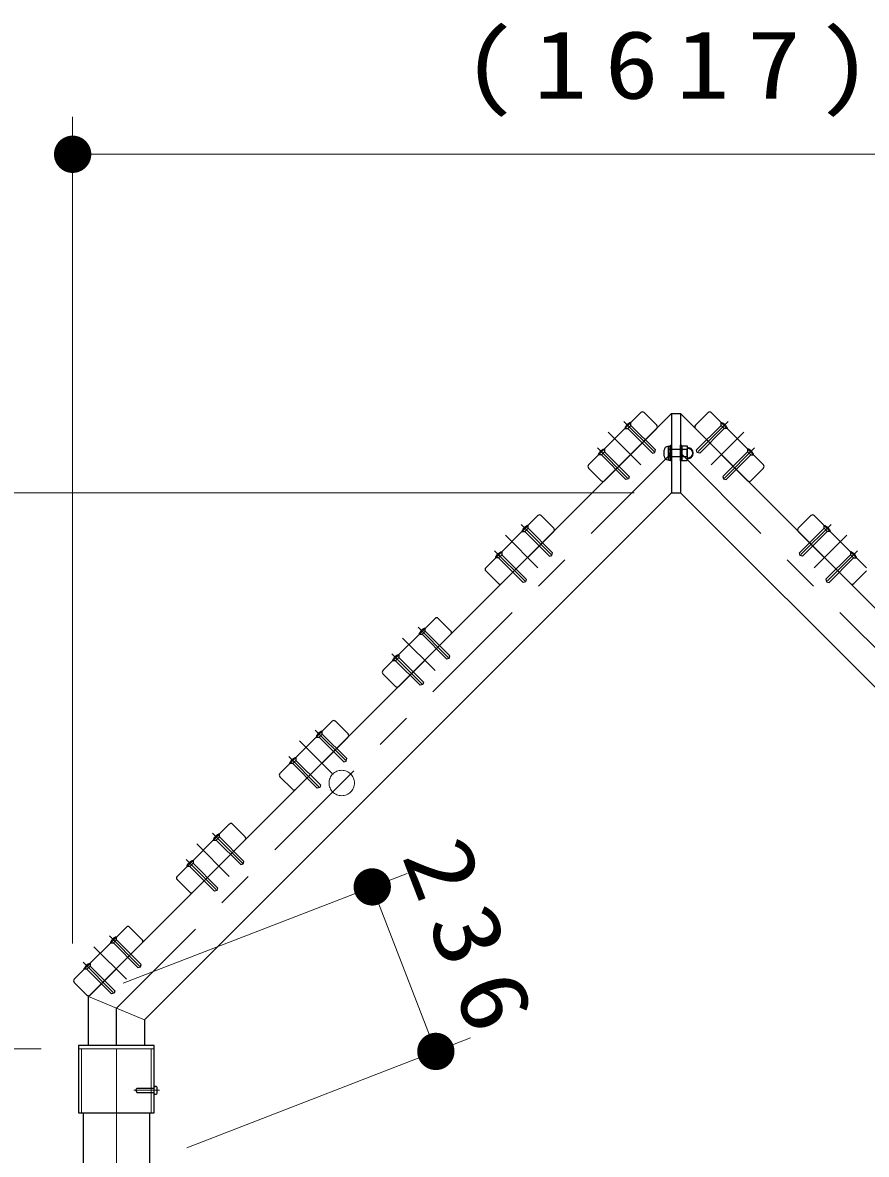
# Model space of a CAD drawing. Units: millimetres on the paper, scale 1:50. Extents: x -385 to 0, y 0 to 267.
# Drawn here: x -257.92 to -235.31, y 80.65 to 110.98 of the extents above; entities that cross this region are included whole.
import ezdxf

# ---------------------------------------------------------------- set-up
doc = ezdxf.new("R2010")
doc.units = ezdxf.units.MM
for name, pattern in [('USER1', [4.5, 2.5, -2]), ('USER2', [6, 3, -1, 1, -1]), ('USER3', [8, 3, -1, 1, -1, 1, -1])]:
    doc.linetypes.add(name, pattern=pattern)
doc.layers.add('1_50', color=7, linetype='Continuous', lineweight=25)
doc.styles.add('ＭＳ ゴシック', font='')
doc.styles.get('ＭＳ ゴシック').set_extended_font_data('MS Gothic')

# ---------------------------------------------------------------- blocks, each defined once
blk = doc.blocks.new('filled_dot')
at = {"color": 0, "linetype": 'Continuous', "lineweight": -2, "const_width": 1.25}
blk.add_lwpolyline([(-0.625, 0, 1), (0.625, 0, 1)], format="xyb", close=True, dxfattribs=at)

msp = doc.modelspace()

# ---------------------------------------------------------------- linework, layer by layer
at = {"layer": '1_50', "lineweight": 13}
for p, q in [((-256.583, 86.297), (-256.583, 108.454)), ((-256.583, 107.454), (-224.234, 107.454)), ((-241.529, 98.381), (-275.604, 98.381)), ((-255.226, 85.233), (-247.619, 88.176)), ((-248.552, 87.815), (-246.847, 83.405)), ((-253.52, 80.824), (-245.914, 83.766)), ((-257.425, 83.472), (-266.95, 83.472))]:
    msp.add_line(p, q, dxfattribs=at)
at = {"layer": '1_50'}
for p, q in [((-256.159, 84.873), (-240.529, 100.503)), ((-242.752, 99.128), (-241.352, 100.528)), ((-241.267, 100.528), (-240.928, 100.189)), ((-240.529, 100.503), (-240.289, 100.503)), ((-240.529, 100.503), (-240.529, 98.381)), ((-240.289, 100.503), (-240.289, 98.381)), ((-224.659, 84.873), (-240.289, 100.503)), ((-239.55, 100.528), (-239.89, 100.189)), ((-238.065, 99.128), (-239.466, 100.528)), ((-241.779, 100.101), (-241.618, 100.262)), ((-241.703, 100.101), (-241.618, 100.186)), ((-241.618, 100.186), (-241.618, 100.262)), ((-241.618, 100.186), (-240.959, 99.527)), ((-239.199, 100.186), (-239.858, 99.527)), ((-239.199, 100.186), (-239.199, 100.262)), ((-239.039, 100.101), (-239.199, 100.262)), ((-239.115, 100.101), (-239.199, 100.186)), ((-242.328, 98.704), (-240.928, 100.104)), ((-241.779, 100.101), (-241.703, 100.101)), ((-241.703, 100.101), (-241.044, 99.442)), ((-238.49, 98.704), (-239.89, 100.104)), ((-239.115, 100.101), (-239.773, 99.442)), ((-239.039, 100.101), (-239.115, 100.101)), ((-242.325, 99.555), (-242.486, 99.394)), ((-242.325, 99.555), (-242.325, 99.479)), ((-240.977, 99.46), (-240.959, 99.527)), ((-240.729, 99.362), (-240.729, 99.522)), ((-240.609, 99.622), (-240.629, 99.622)), ((-240.609, 99.626), (-240.609, 99.258)), ((-240.609, 99.626), (-240.559, 99.626)), ((-240.609, 99.262), (-240.609, 99.622)), ((-240.109, 99.542), (-240.609, 99.542)), ((-240.559, 99.652), (-240.529, 99.652)), ((-240.559, 99.232), (-240.559, 99.652)), ((-240.559, 99.626), (-240.559, 99.258)), ((-240.529, 99.232), (-240.529, 99.652)), ((-240.259, 99.652), (-240.289, 99.652)), ((-240.289, 99.232), (-240.289, 99.652)), ((-240.259, 99.232), (-240.259, 99.652)), ((-240.259, 99.612), (-240.244, 99.638)), ((-240.259, 99.272), (-240.259, 99.612)), ((-240.244, 99.638), (-240.114, 99.638)), ((-240.114, 99.54), (-240.244, 99.54)), ((-240.099, 99.612), (-240.114, 99.638)), ((-240.109, 99.342), (-240.109, 99.542)), ((-240.099, 99.272), (-240.099, 99.612)), ((-239.84, 99.46), (-239.858, 99.527)), ((-238.492, 99.555), (-238.492, 99.479)), ((-238.492, 99.555), (-238.332, 99.394)), ((-242.41, 99.394), (-242.486, 99.394)), ((-242.325, 99.479), (-242.41, 99.394)), ((-242.41, 99.394), (-241.751, 98.735)), ((-242.325, 99.479), (-241.666, 98.82)), ((-241.044, 99.442), (-240.977, 99.46)), ((-240.609, 99.262), (-240.629, 99.262)), ((-240.609, 99.442), (-240.559, 99.455)), ((-240.609, 99.429), (-240.559, 99.442)), ((-240.109, 99.342), (-240.609, 99.342)), ((-240.609, 99.258), (-240.559, 99.258)), ((-240.529, 99.232), (-240.559, 99.232)), ((-240.289, 99.232), (-240.259, 99.232)), ((-240.259, 99.272), (-240.244, 99.246)), ((-240.114, 99.344), (-240.244, 99.344)), ((-240.244, 99.246), (-240.114, 99.246)), ((-240.099, 99.272), (-240.114, 99.246)), ((-239.773, 99.442), (-239.84, 99.46)), ((-238.492, 99.479), (-239.151, 98.82)), ((-238.407, 99.394), (-239.066, 98.735)), ((-238.492, 99.479), (-238.407, 99.394)), ((-238.407, 99.394), (-238.332, 99.394)), ((-242.752, 99.043), (-242.413, 98.704)), ((-238.065, 99.043), (-238.405, 98.704)), ((-241.684, 98.753), (-241.751, 98.735)), ((-241.666, 98.82), (-241.684, 98.753)), ((-239.151, 98.82), (-239.133, 98.753)), ((-239.133, 98.753), (-239.066, 98.735)), ((-240.529, 98.381), (-254.659, 84.251)), ((-240.529, 98.381), (-240.289, 98.381)), ((-240.289, 98.381), (-226.159, 84.251)), ((-245.51, 96.37), (-244.11, 97.77)), ((-244.025, 97.77), (-243.685, 97.431)), ((-236.793, 97.77), (-237.132, 97.431)), ((-235.308, 96.37), (-236.708, 97.77)), ((-244.536, 97.343), (-244.376, 97.504)), ((-244.461, 97.343), (-244.376, 97.428)), ((-244.376, 97.428), (-244.376, 97.504)), ((-244.376, 97.428), (-243.717, 96.77)), ((-236.442, 97.428), (-237.1, 96.77)), ((-236.442, 97.428), (-236.442, 97.504)), ((-236.281, 97.343), (-236.442, 97.504)), ((-236.357, 97.343), (-236.442, 97.428)), ((-245.085, 95.946), (-243.685, 97.346)), ((-244.536, 97.343), (-244.461, 97.343)), ((-244.461, 97.343), (-243.802, 96.685)), ((-235.732, 95.946), (-237.132, 97.346)), ((-236.357, 97.343), (-237.016, 96.685)), ((-236.281, 97.343), (-236.357, 97.343)), ((-245.083, 96.797), (-245.244, 96.636)), ((-245.083, 96.797), (-245.083, 96.721)), ((-235.735, 96.797), (-235.735, 96.721)), ((-235.735, 96.797), (-235.574, 96.636)), ((-245.168, 96.636), (-245.244, 96.636)), ((-245.083, 96.721), (-245.168, 96.636)), ((-245.168, 96.636), (-244.509, 95.978)), ((-245.083, 96.721), (-244.424, 96.062)), ((-243.802, 96.685), (-243.735, 96.703)), ((-243.735, 96.703), (-243.717, 96.77)), ((-237.083, 96.703), (-237.1, 96.77)), ((-237.016, 96.685), (-237.083, 96.703)), ((-235.735, 96.721), (-236.393, 96.062)), ((-235.65, 96.636), (-236.309, 95.978)), ((-235.735, 96.721), (-235.65, 96.636)), ((-235.65, 96.636), (-235.574, 96.636)), ((-245.51, 96.285), (-245.17, 95.946)), ((-235.308, 96.285), (-235.647, 95.946)), ((-244.442, 95.996), (-244.509, 95.978)), ((-244.424, 96.062), (-244.442, 95.996)), ((-236.393, 96.062), (-236.375, 95.996)), ((-236.375, 95.996), (-236.309, 95.978)), ((-248.267, 93.613), (-246.867, 95.013)), ((-246.782, 95.013), (-246.443, 94.673)), ((-247.294, 94.586), (-247.133, 94.747)), ((-247.218, 94.586), (-247.133, 94.671)), ((-247.133, 94.671), (-247.133, 94.747)), ((-247.133, 94.671), (-246.475, 94.012)), ((-247.843, 93.188), (-246.443, 94.588)), ((-247.294, 94.586), (-247.218, 94.586)), ((-247.218, 94.586), (-246.559, 93.927)), ((-247.84, 94.039), (-248.001, 93.879)), ((-247.925, 93.879), (-248.001, 93.879)), ((-247.84, 93.964), (-247.925, 93.879)), ((-247.925, 93.879), (-247.267, 93.22)), ((-247.84, 94.039), (-247.84, 93.964)), ((-247.84, 93.964), (-247.182, 93.305)), ((-246.559, 93.927), (-246.493, 93.945)), ((-246.493, 93.945), (-246.475, 94.012)), ((-248.267, 93.528), (-247.928, 93.188)), ((-247.2, 93.238), (-247.267, 93.22)), ((-247.182, 93.305), (-247.2, 93.238)), ((-251.025, 90.855), (-249.625, 92.255)), ((-249.54, 92.255), (-249.201, 91.916)), ((-250.052, 91.828), (-249.891, 91.989)), ((-249.891, 91.913), (-249.891, 91.989)), ((-250.601, 90.431), (-249.201, 91.831)), ((-250.052, 91.828), (-249.976, 91.828)), ((-249.976, 91.828), (-249.891, 91.913)), ((-249.976, 91.828), (-249.317, 91.169)), ((-249.891, 91.913), (-249.232, 91.254)), ((-250.598, 91.282), (-250.759, 91.121)), ((-250.683, 91.121), (-250.759, 91.121)), ((-250.598, 91.206), (-250.683, 91.121)), ((-250.683, 91.121), (-250.024, 90.462)), ((-250.598, 91.282), (-250.598, 91.206)), ((-250.598, 91.206), (-249.939, 90.547)), ((-249.317, 91.169), (-249.25, 91.187)), ((-249.25, 91.187), (-249.232, 91.254)), ((-251.025, 90.77), (-250.686, 90.431)), ((-249.957, 90.48), (-250.024, 90.462)), ((-249.939, 90.547), (-249.957, 90.48)), ((-253.783, 88.097), (-252.383, 89.497)), ((-252.298, 89.497), (-251.958, 89.158)), ((-252.81, 89.07), (-252.649, 89.231)), ((-252.649, 89.155), (-252.649, 89.231)), ((-253.359, 87.673), (-251.958, 89.073)), ((-252.81, 89.07), (-252.734, 89.07)), ((-252.734, 89.07), (-252.649, 89.155)), ((-252.734, 89.07), (-252.075, 88.412)), ((-252.649, 89.155), (-251.99, 88.496)), ((-253.356, 88.524), (-253.517, 88.363)), ((-253.441, 88.363), (-253.517, 88.363)), ((-253.356, 88.448), (-253.441, 88.363)), ((-253.441, 88.363), (-252.782, 87.704)), ((-253.356, 88.524), (-253.356, 88.448)), ((-253.356, 88.448), (-252.697, 87.789)), ((-252.075, 88.412), (-252.008, 88.43)), ((-252.008, 88.43), (-251.99, 88.496)), ((-253.783, 88.012), (-253.443, 87.673)), ((-252.715, 87.722), (-252.782, 87.704)), ((-252.697, 87.789), (-252.715, 87.722)), ((-256.541, 85.339), (-255.14, 86.74)), ((-255.567, 86.313), (-255.407, 86.473)), ((-255.407, 86.397), (-255.407, 86.473)), ((-255.056, 86.74), (-254.716, 86.4)), ((-256.116, 84.915), (-254.716, 86.315)), ((-255.567, 86.313), (-255.491, 86.313)), ((-255.491, 86.313), (-255.407, 86.397)), ((-255.491, 86.313), (-254.833, 85.654)), ((-255.407, 86.397), (-254.748, 85.739)), ((-256.114, 85.766), (-256.274, 85.606)), ((-256.198, 85.606), (-256.274, 85.606)), ((-256.114, 85.69), (-256.198, 85.606)), ((-256.198, 85.606), (-255.54, 84.947)), ((-256.114, 85.766), (-256.114, 85.69)), ((-256.114, 85.69), (-255.455, 85.032)), ((-254.833, 85.654), (-254.766, 85.672)), ((-254.766, 85.672), (-254.748, 85.739)), ((-256.541, 85.255), (-256.201, 84.915)), ((-255.473, 84.965), (-255.54, 84.947)), ((-255.455, 85.032), (-255.473, 84.965)), ((-256.159, 83.562), (-256.159, 84.873)), ((-255.409, 83.562), (-255.409, 84.562)), ((-254.659, 84.251), (-254.659, 83.562)), ((-254.393, 83.562), (-256.425, 83.562)), ((-256.425, 83.562), (-256.425, 81.762)), ((-254.659, 83.562), (-256.159, 83.562)), ((-254.393, 81.762), (-254.393, 83.562)), ((-254.893, 82.362), (-254.858, 82.422)), ((-254.893, 82.362), (-254.858, 82.302)), ((-254.858, 82.422), (-254.393, 82.422)), ((-254.858, 82.302), (-254.393, 82.302)), ((-254.393, 82.277), (-254.393, 82.447)), ((-254.373, 82.467), (-254.365, 82.467)), ((-254.373, 82.257), (-254.365, 82.257)), ((-254.315, 82.307), (-254.315, 82.417)), ((-256.425, 81.762), (-254.393, 81.762)), ((-256.3, 81.762), (-256.3, 53.472)), ((-254.518, 81.762), (-254.518, 53.472))]:
    msp.add_line(p, q, dxfattribs=at)
at = {"layer": '1_50', "linetype": 'USER2', "lineweight": 13}
for p, q in [((-241.806, 100.29), (-240.999, 99.483)), ((-239.011, 100.29), (-239.818, 99.483)), ((-242.224, 100.001), (-241.353, 99.129)), ((-238.593, 100.001), (-239.464, 99.129)), ((-255.409, 84.562), (-240.409, 99.562)), ((-242.514, 99.583), (-241.707, 98.776)), ((-225.409, 84.562), (-240.409, 99.562)), ((-238.304, 99.583), (-239.111, 98.776)), ((-244.564, 97.532), (-243.757, 96.725)), ((-236.253, 97.532), (-237.06, 96.725)), ((-244.982, 97.243), (-244.111, 96.371)), ((-235.835, 97.243), (-236.707, 96.371)), ((-245.271, 96.825), (-244.464, 96.018)), ((-235.546, 96.825), (-236.353, 96.018)), ((-247.322, 94.774), (-246.515, 93.967)), ((-247.74, 94.485), (-246.868, 93.614)), ((-248.029, 94.067), (-247.222, 93.26)), ((-250.08, 92.017), (-249.273, 91.21)), ((-250.498, 91.727), (-249.626, 90.856)), ((-250.787, 91.309), (-249.98, 90.502)), ((-252.837, 89.259), (-252.03, 88.452)), ((-253.255, 88.97), (-252.384, 88.098)), ((-253.544, 88.552), (-252.737, 87.745)), ((-255.595, 86.501), (-254.788, 85.694)), ((-256.013, 86.212), (-255.142, 85.341)), ((-256.302, 85.794), (-255.495, 84.987)), ((-255.409, 83.472), (-255.409, 81.762)), ((-254.258, 82.362), (-254.945, 82.362)), ((-255.409, 81.762), (-255.409, 53.472))]:
    msp.add_line(p, q, dxfattribs=at)
at = {"layer": '1_50', "linetype": 'USER3', "lineweight": 13}
msp.add_line((-254.659, 84.251), (-256.159, 84.873), dxfattribs=at)
at = {"layer": '1_50', "linetype": 'USER1', "lineweight": 13}
for p, q in [((-254.393, 83.472), (-256.425, 83.472)), ((-256.341, 83.472), (-256.341, 81.762)), ((-254.477, 81.762), (-254.477, 83.472))]:
    msp.add_line(p, q, dxfattribs=at)
at = {"layer": '1_50'}
for points in [[(-241.619, 100.261), (-241.629, 100.26), (-241.641, 100.257), (-241.654, 100.253), (-241.667, 100.246), (-241.681, 100.238), (-241.694, 100.228), (-241.708, 100.216), (-241.721, 100.204), (-241.733, 100.191), (-241.744, 100.178), (-241.754, 100.164), (-241.763, 100.15), (-241.769, 100.137), (-241.774, 100.124), (-241.777, 100.113), (-241.778, 100.102)], [(-239.199, 100.261), (-239.188, 100.26), (-239.176, 100.257), (-239.164, 100.253), (-239.15, 100.246), (-239.137, 100.238), (-239.123, 100.228), (-239.109, 100.216), (-239.096, 100.204), (-239.084, 100.191), (-239.073, 100.178), (-239.063, 100.164), (-239.055, 100.15), (-239.048, 100.137), (-239.043, 100.124), (-239.04, 100.113), (-239.039, 100.102)], [(-242.485, 99.395), (-242.484, 99.405), (-242.481, 99.417), (-242.476, 99.43), (-242.47, 99.443), (-242.461, 99.457), (-242.452, 99.471), (-242.44, 99.484), (-242.428, 99.497), (-242.415, 99.509), (-242.402, 99.521), (-242.388, 99.53), (-242.374, 99.539), (-242.361, 99.546), (-242.348, 99.55), (-242.336, 99.553), (-242.326, 99.554)], [(-238.332, 99.395), (-238.333, 99.405), (-238.336, 99.417), (-238.341, 99.43), (-238.348, 99.443), (-238.356, 99.457), (-238.366, 99.471), (-238.377, 99.484), (-238.389, 99.497), (-238.402, 99.509), (-238.416, 99.521), (-238.43, 99.53), (-238.443, 99.539), (-238.457, 99.546), (-238.469, 99.55), (-238.481, 99.553), (-238.492, 99.554)], [(-244.376, 97.504), (-244.387, 97.503), (-244.399, 97.5), (-244.411, 97.495), (-244.425, 97.488), (-244.438, 97.48), (-244.452, 97.47), (-244.466, 97.459), (-244.479, 97.447), (-244.491, 97.434), (-244.502, 97.42), (-244.512, 97.406), (-244.52, 97.393), (-244.527, 97.379), (-244.532, 97.367), (-244.535, 97.355), (-244.536, 97.344)], [(-236.441, 97.504), (-236.43, 97.503), (-236.419, 97.5), (-236.406, 97.495), (-236.393, 97.488), (-236.379, 97.48), (-236.365, 97.47), (-236.352, 97.459), (-236.339, 97.447), (-236.326, 97.434), (-236.315, 97.42), (-236.305, 97.406), (-236.297, 97.393), (-236.29, 97.379), (-236.285, 97.367), (-236.283, 97.355), (-236.282, 97.344)], [(-245.243, 96.637), (-245.242, 96.648), (-245.239, 96.659), (-245.234, 96.672), (-245.227, 96.685), (-245.219, 96.699), (-245.209, 96.713), (-245.198, 96.726), (-245.186, 96.739), (-245.173, 96.752), (-245.159, 96.763), (-245.145, 96.773), (-245.132, 96.781), (-245.118, 96.788), (-245.106, 96.793), (-245.094, 96.796), (-245.084, 96.796)], [(-235.575, 96.637), (-235.575, 96.648), (-235.578, 96.659), (-235.583, 96.672), (-235.59, 96.685), (-235.598, 96.699), (-235.608, 96.713), (-235.619, 96.726), (-235.632, 96.739), (-235.645, 96.752), (-235.658, 96.763), (-235.672, 96.773), (-235.686, 96.781), (-235.699, 96.788), (-235.712, 96.793), (-235.723, 96.796), (-235.734, 96.796)], [(-247.134, 94.746), (-247.145, 94.745), (-247.156, 94.742), (-247.169, 94.737), (-247.182, 94.73), (-247.196, 94.722), (-247.21, 94.712), (-247.223, 94.701), (-247.236, 94.689), (-247.249, 94.676), (-247.26, 94.662), (-247.27, 94.648), (-247.278, 94.635), (-247.285, 94.621), (-247.29, 94.609), (-247.293, 94.597), (-247.293, 94.587)], [(-248.001, 93.879), (-248, 93.89), (-247.997, 93.902), (-247.992, 93.914), (-247.985, 93.928), (-247.977, 93.941), (-247.967, 93.955), (-247.956, 93.969), (-247.944, 93.982), (-247.93, 93.994), (-247.917, 94.005), (-247.903, 94.015), (-247.889, 94.023), (-247.876, 94.03), (-247.864, 94.035), (-247.852, 94.038), (-247.841, 94.039)], [(-249.892, 91.988), (-249.902, 91.987), (-249.914, 91.984), (-249.927, 91.979), (-249.94, 91.973), (-249.954, 91.964), (-249.968, 91.955), (-249.981, 91.943), (-249.994, 91.931), (-250.006, 91.918), (-250.018, 91.905), (-250.027, 91.891), (-250.036, 91.877), (-250.042, 91.864), (-250.047, 91.851), (-250.05, 91.839), (-250.051, 91.829)], [(-250.758, 91.122), (-250.757, 91.132), (-250.754, 91.144), (-250.75, 91.157), (-250.743, 91.17), (-250.735, 91.184), (-250.725, 91.197), (-250.713, 91.211), (-250.701, 91.224), (-250.688, 91.236), (-250.675, 91.247), (-250.661, 91.257), (-250.647, 91.266), (-250.634, 91.272), (-250.621, 91.277), (-250.61, 91.28), (-250.599, 91.281)], [(-252.65, 89.23), (-252.66, 89.229), (-252.672, 89.227), (-252.685, 89.222), (-252.698, 89.215), (-252.712, 89.207), (-252.725, 89.197), (-252.739, 89.186), (-252.752, 89.173), (-252.764, 89.16), (-252.775, 89.147), (-252.785, 89.133), (-252.794, 89.119), (-252.8, 89.106), (-252.805, 89.093), (-252.808, 89.082), (-252.809, 89.071)], [(-253.516, 88.364), (-253.515, 88.375), (-253.512, 88.386), (-253.507, 88.399), (-253.501, 88.412), (-253.492, 88.426), (-253.482, 88.44), (-253.471, 88.453), (-253.459, 88.466), (-253.446, 88.479), (-253.432, 88.49), (-253.419, 88.5), (-253.405, 88.508), (-253.392, 88.515), (-253.379, 88.519), (-253.367, 88.522), (-253.357, 88.523)], [(-255.407, 86.473), (-255.418, 86.472), (-255.43, 86.469), (-255.442, 86.464), (-255.456, 86.457), (-255.469, 86.449), (-255.483, 86.439), (-255.497, 86.428), (-255.51, 86.416), (-255.522, 86.403), (-255.533, 86.389), (-255.543, 86.375), (-255.551, 86.362), (-255.558, 86.348), (-255.563, 86.336), (-255.566, 86.324), (-255.567, 86.313)], [(-256.274, 85.606), (-256.273, 85.617), (-256.27, 85.629), (-256.265, 85.641), (-256.258, 85.655), (-256.25, 85.668), (-256.24, 85.682), (-256.229, 85.696), (-256.217, 85.709), (-256.204, 85.721), (-256.19, 85.732), (-256.176, 85.742), (-256.163, 85.75), (-256.149, 85.757), (-256.137, 85.762), (-256.125, 85.765), (-256.114, 85.766)]]:
    msp.add_lwpolyline(points, dxfattribs=at)
at = {"layer": '1_50', "linetype": 'USER1', "lineweight": 13}
msp.add_circle((-249.37, 90.6), 0.34, dxfattribs=at)
at = {"layer": '1_50'}
for centre, radius, start, end in [((-241.309, 100.486), 0.06, 45, 135), ((-239.508, 100.486), 0.06, 45, 135), ((-240.97, 100.146), 0.06, 315, 45), ((-239.847, 100.146), 0.06, 135, 225), ((-240.629, 99.522), 0.1, 90, 180), ((-240.081, 99.612), 0.177, 180, 203.8651), ((-239.934, 99.442), 0.324, 162.4119, 197.5881), ((-240.276, 99.612), 0.177, 336.135, 360), ((-240.423, 99.442), 0.324, 342.4119, 17.5881), ((-240.099, 99.442), 0.15, 270, 90), ((-240.629, 99.362), 0.1, 180, 270), ((-240.081, 99.272), 0.177, 156.1349, 180), ((-240.276, 99.272), 0.177, 0, 23.8651), ((-242.71, 99.086), 0.06, 135, 225), ((-238.108, 99.086), 0.06, 315, 45), ((-242.37, 98.746), 0.06, 225, 315), ((-238.447, 98.746), 0.06, 225, 315), ((-244.067, 97.728), 0.06, 45, 135), ((-236.75, 97.728), 0.06, 45, 135), ((-243.728, 97.389), 0.06, 315, 45), ((-237.09, 97.389), 0.06, 135, 225), ((-245.467, 96.328), 0.06, 135, 225), ((-245.128, 95.988), 0.06, 225, 315), ((-235.69, 95.988), 0.06, 225, 315), ((-246.825, 94.97), 0.06, 45, 135), ((-246.485, 94.631), 0.06, 315, 45), ((-248.225, 93.57), 0.06, 135, 225), ((-247.886, 93.231), 0.06, 225, 315), ((-249.583, 92.213), 0.06, 45, 135), ((-249.243, 91.873), 0.06, 315, 45), ((-250.983, 90.812), 0.06, 135, 225), ((-250.643, 90.473), 0.06, 225, 315), ((-252.34, 89.455), 0.06, 45, 135), ((-252.001, 89.115), 0.06, 315, 45), ((-253.74, 88.055), 0.06, 135, 225), ((-253.401, 87.715), 0.06, 225, 315), ((-255.098, 86.697), 0.06, 45, 135), ((-254.759, 86.358), 0.06, 315, 45), ((-256.498, 85.297), 0.06, 135, 225), ((-256.159, 84.958), 0.06, 225, 315), ((-254.373, 82.447), 0.02, 90, 180), ((-254.373, 82.277), 0.02, 180, 270), ((-254.365, 82.417), 0.05, 0, 90), ((-254.365, 82.307), 0.05, 270, 0)]:
    msp.add_arc(centre, radius, start, end, dxfattribs=at)
at = {"layer": '1_50', "linetype": 'USER1', "lineweight": 13}
msp.add_arc((-240.099, 99.442), 0.13, 270, 90, dxfattribs=at)

# ---------------------------------------------------------------- block references
at = {"layer": '1_50', "lineweight": 13, "xscale": 0.4, "yscale": 0.4}
msp.add_blockref('filled_dot', (-256.583, 107.454), dxfattribs=at)
for p, rotation in [((-248.552, 87.815), 291.1), ((-246.847, 83.405), 111.1)]:
    msp.add_blockref('filled_dot', p, dxfattribs=dict(at, rotation=rotation))

# ---------------------------------------------------------------- texts
at = {"layer": '1_50', "insert": (-240.409, 108.454), "char_height": 1.833, "attachment_point": 8, "style": 'ＭＳ ゴシック'}
msp.add_mtext('\\T1.33;\\W1.15;(1617)', dxfattribs=at)
at = {"layer": '1_50', "insert": (-246.767, 85.971), "char_height": 1.833, "attachment_point": 8, "rotation": 291.145, "style": 'ＭＳ ゴシック'}
msp.add_mtext('\\T1.33;\\W1.15;236', dxfattribs=at)

doc.saveas('drawing.dxf')
